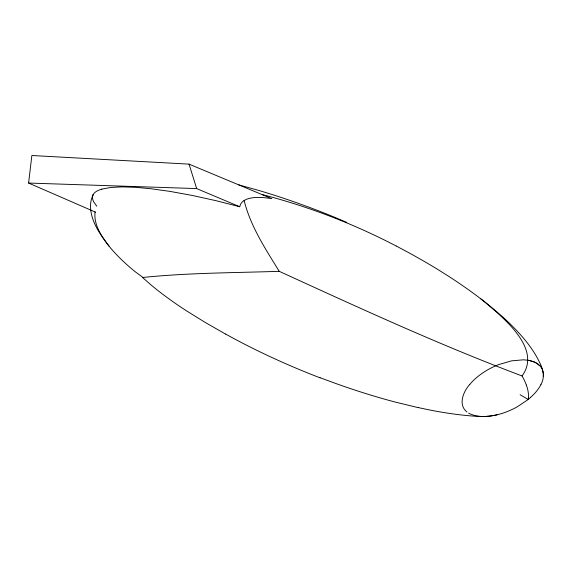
<?xml version="1.0" encoding="UTF-8"?>
<svg xmlns="http://www.w3.org/2000/svg" width="572" height="572" viewBox="0 0 572 572"><rect width="100%" height="100%" fill="white"/><g stroke="black" fill="none" stroke-linecap="round" stroke-linejoin="round"><path stroke-width="0.86" d="M540.919 384.477C545.273 377.22 543.021 368.647 539.232 361.726A236.894 88.481 20.2 0 0 527.913 343.65C514.893 326.819 498.67 312.777 481.96 299.735M528.414 397.833L528.192 399.499L517.195 406.849A278.464 101.037 19.1 0 1 509.094 410.803C499.156 415.129 488.223 417.217 477.398 416.266M95.667 212.219L28.6 183.054L31.86 155.512L189.046 164.135L271.764 198.648L267.868 198.091A49.785 15.28 18.9 0 0 254.361 197.583L252.71 197.769A57.772 17.796 19 0 0 246.353 199.363L244.13 200.493A81.045 25.104 19.4 0 0 240.197 205.248L239.725 206.735L215.751 200.629L192.557 195.51L169.991 191.391L151.015 188.739L135.6 187.33L122.022 186.887L110.711 187.473L101.802 189.125M95.066 211.955C93.558 224.453 101.265 235.836 108.43 245.338M469.712 384.513C463.327 391.548 457.807 404.804 466.931 411.969M110.789 248.248A216.223 74.911 19.4 0 0 134.842 271.464L143.086 277.542A40.14 16.345 16.4 0 1 144.673 277.284C189.368 272.815 234.384 272.823 279.236 271.321C359.359 307.979 439.518 344.909 522.036 375.94C542.356 348.484 502.666 317.431 484.291 301.566M530.53 397.511L528.192 399.499L520.105 394.709M497.018 414.814C487.759 416.874 477.305 417.817 468.654 413.141M28.6 183.054L196.654 188.581L239.725 206.735M528.85 360.353L535.256 362.355L540.175 365.98L537.208 363.449L533.39 361.568L528.85 360.353L523.502 359.809L511.554 360.853L498.648 364.607A401.108 137.537 31.5 0 0 495.488 365.908L492.664 367.21A530.444 176.398 33.1 0 0 476.083 378.056L475.253 378.764A452.388 154.14 32.2 0 0 469.712 384.513M418.375 407.679L394.601 401.909A260.167 89.346 20.7 0 1 335.6 383.426L320.127 377.742M262.326 194.594C308.708 206.571 353.71 223.874 396.189 246.01M238.796 184.892L258.909 190.483A285.971 108.308 18.5 0 1 298.448 203.389L308.701 207.107A302.002 116.052 18.5 0 1 335.993 217.839L346.768 222.422M396.324 246.067L405.376 250.872A374.174 152.817 18 0 1 433.09 266.623A324.967 127.892 18.6 0 1 437.737 269.433L448.805 276.398A333.833 132.225 18.5 0 1 478.213 296.882L481.166 299.12M225.683 334.141L205.284 322.479L186.25 310.682A245.831 85.092 20.2 0 1 151.208 285.099L142.7 277.627M480.78 298.827L484.277 301.53M96.775 206.227L93.772 201.945A56.02 18.797 16 0 1 92.514 197.068A52.817 17.718 16 0 1 93.129 194.795A217.346 74.51 19.3 0 0 90.59 204.125C89.74 220.113 99.936 234.313 109.238 246.353M110.503 247.898L108.966 246.017M540.554 366.423L542.227 369.14L543.171 372.215M279.236 271.321C265.465 248.942 250.5 226.297 244.13 200.493M522.036 375.94L522.815 377.313A161.418 62.269 21.8 0 1 526.383 385.135M189.046 164.135L196.654 188.581M543.193 372.222A94.766 33.512 23.1 0 1 543.336 376.076M540.99 384.513A287.387 103.317 18.9 0 1 530.437 397.461M93.036 194.773A56.564 19.005 16 0 1 101.873 189.16M477.491 416.373A206.456 74.103 21.1 0 1 418.332 407.571M320.091 377.842A275.032 93.222 20.6 0 1 225.725 334.12M526.347 385.128A136.772 52.259 22.3 0 1 528.442 397.847"/></g></svg>
